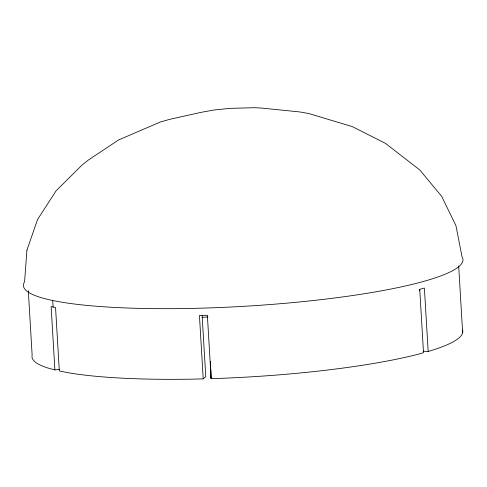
<?xml version="1.0" encoding="UTF-8"?>
<svg xmlns="http://www.w3.org/2000/svg" width="487" height="487" viewBox="0 0 487 487"><rect width="100%" height="100%" fill="white"/><g stroke="black" fill="none" stroke-linecap="round" stroke-linejoin="round"><path stroke-width="0.73" d="M419.49 290.842L419.739 289.345L424.39 288.06L428.158 351.45L423.063 351.194M59.42 369.341L54.897 369.925L51.129 306.542L55.555 307.571L59.317 370.954L68.442 372.774A215.778 33.013 -3.4 0 0 194.63 379.105L203.207 378.868L205.77 376.731L202.135 315.613M428.158 351.45L429.717 351.017A215.778 33.013 -3.4 0 0 462.583 329.985M54.897 369.925L47.422 367.874A215.778 33.013 -3.4 0 1 32.142 355.212L28.313 290.678M458.681 265.939L462.65 332.755M419.739 289.345L423.501 352.728L416.726 354.603A215.778 33.013 -3.4 0 1 216.752 378.49L211.139 378.649L210.5 375.757L210.372 361.415M203.207 378.868L199.445 315.485L207.371 315.266L211.139 378.649L210.974 369.609M52.736 300.552L53.12 307.084M202.087 317.433A202.422 30.967 -3.4 0 1 207.979 316.879M26.913 250.221L24.581 281.809A220.161 33.682 -3.4 0 0 242.021 306.42A220.161 33.682 -3.4 0 0 462.023 256.789L455.948 225.676L441.703 196.377L419.824 170L385.375 143.312L352.265 126.596L308.734 113.514L299.645 111.925L261.178 108.035L254.214 107.718L229.827 108.37L213.793 110.032L200.802 112.4L169.616 119.364L160.381 122L118.572 139.964L87.946 160.326L81.84 165.257L56.108 190.807L37.56 219.491L26.913 250.221"/></g></svg>
